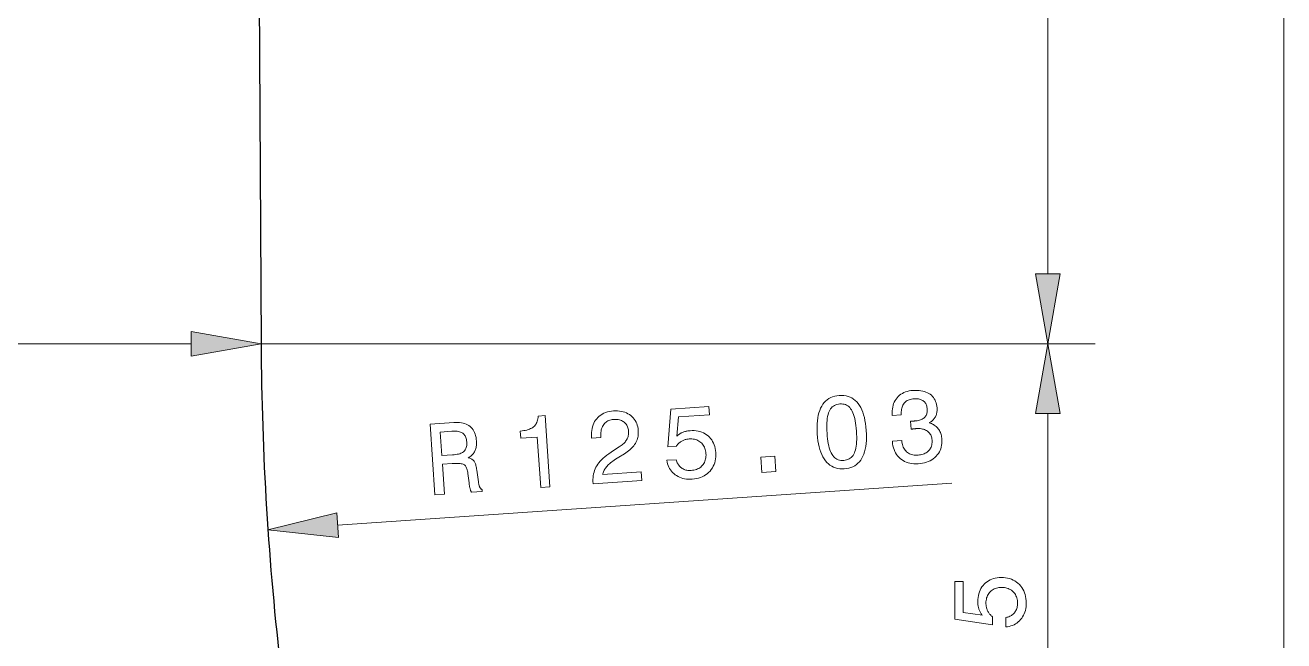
# Model space of a CAD drawing. Extents: x 0 to 297, y 0 to 420.
# Drawn here: x 152.4 to 205.6, y 182.2 to 208.2 of the extents above; entities that cross this region are included whole.
import ezdxf

# ---------------------------------------------------------------- set-up
doc = ezdxf.new("R2010")
doc.units = 0

msp = doc.modelspace()

# ---------------------------------------------------------------- linework, layer by layer
at = {"color": 7, "lineweight": 13}
for p, q in [((205.626, 124.712), (205.626, 326.904)), ((195.644, 197.712), (195.644, 238.904)), ((131.805, 194.758), (159.396, 194.758)), ((162.35, 194.758), (197.642, 194.758)), ((162.35, 194.758), (197.644, 194.758)), ((165.588, 187.092), (191.584, 188.87))]:
    msp.add_line(p, q, dxfattribs=at)
at = {"color": 7, "lineweight": 30}
msp.add_line((162.1, 241.858), (162.35, 194.758), dxfattribs=at)
at = {"color": 7, "lineweight": 13, "ltscale": 0.477279}
msp.add_line((195.642, 172.712), (195.642, 191.804), dxfattribs=at)
at = {"color": 7, "lineweight": 13}
for points in [[(195.123, 197.712), (195.644, 194.758), (196.165, 197.712)], [(159.396, 194.237), (162.35, 194.758), (159.396, 195.279)], [(196.163, 191.804), (195.642, 194.758), (195.121, 191.804)], [(185.885, 190.949), (185.877, 191.097), (185.876, 191.239), (185.88, 191.373), (185.89, 191.501), (185.905, 191.622), (185.927, 191.736), (185.954, 191.843), (185.987, 191.943), (186.026, 192.036), (186.071, 192.123), (186.121, 192.202), (186.177, 192.273), (186.238, 192.337), (186.304, 192.394), (186.376, 192.442), (186.453, 192.483), (186.536, 192.517), (186.623, 192.543), (186.717, 192.561), (186.815, 192.572), (186.915, 192.575), (187.011, 192.569), (187.102, 192.556), (187.189, 192.534), (187.271, 192.504), (187.349, 192.466), (187.422, 192.42), (187.491, 192.365), (187.555, 192.302), (187.615, 192.231), (187.671, 192.152), (187.721, 192.066), (187.767, 191.971), (187.809, 191.869), (187.845, 191.758), (187.877, 191.64), (187.904, 191.515), (187.926, 191.381), (187.944, 191.24), (187.956, 191.09), (187.964, 190.941), (187.966, 190.799), (187.962, 190.664), (187.952, 190.536), (187.937, 190.416), (187.916, 190.302), (187.889, 190.195), (187.856, 190.096), (187.818, 190.003), (187.774, 189.918), (187.724, 189.84), (187.668, 189.769), (187.608, 189.706), (187.541, 189.65), (187.469, 189.602), (187.392, 189.562), (187.309, 189.528), (187.221, 189.503), (187.127, 189.484), (187.027, 189.474), (186.928, 189.471), (186.833, 189.476), (186.743, 189.49), (186.656, 189.512), (186.574, 189.542), (186.496, 189.58), (186.423, 189.626), (186.354, 189.681), (186.289, 189.743), (186.229, 189.814), (186.173, 189.893), (186.121, 189.98), (186.075, 190.074), (186.033, 190.176), (185.997, 190.285), (185.965, 190.403), (185.937, 190.528), (185.915, 190.66), (185.897, 190.801)], [(189.063, 190.642), (189.46, 190.669), (189.467, 190.608), (189.477, 190.549), (189.491, 190.494), (189.507, 190.442), (189.526, 190.392), (189.548, 190.346), (189.573, 190.303), (189.602, 190.263), (189.633, 190.226), (189.667, 190.192), (189.704, 190.161), (189.744, 190.135), (189.786, 190.111), (189.83, 190.092), (189.877, 190.076), (189.926, 190.063), (189.978, 190.055), (190.032, 190.05), (190.088, 190.048), (190.147, 190.051), (190.205, 190.056), (190.259, 190.065), (190.312, 190.076), (190.361, 190.091), (190.408, 190.108), (190.451, 190.128), (190.493, 190.152), (190.531, 190.178), (190.567, 190.208), (190.6, 190.24), (190.63, 190.275), (190.656, 190.312), (190.679, 190.351), (190.699, 190.392), (190.714, 190.436), (190.726, 190.481), (190.735, 190.529), (190.74, 190.579), (190.742, 190.631), (190.74, 190.685), (190.735, 190.734), (190.727, 190.78), (190.715, 190.824), (190.701, 190.866), (190.683, 190.905), (190.662, 190.941), (190.638, 190.976), (190.61, 191.007), (190.58, 191.037), (190.546, 191.064), (190.509, 191.088), (190.47, 191.109), (190.428, 191.127), (190.384, 191.142), (190.338, 191.155), (190.288, 191.164), (190.237, 191.17), (190.182, 191.174), (190.126, 191.174), (190.066, 191.171), (190.058, 191.171), (190.049, 191.17), (190.041, 191.169), (190.032, 191.169), (190.023, 191.168), (190.014, 191.167), (190.005, 191.166), (189.996, 191.165), (189.987, 191.164), (189.978, 191.163), (189.968, 191.162), (189.958, 191.161), (189.948, 191.16), (189.936, 191.158), (189.925, 191.157), (189.912, 191.155), (189.899, 191.154), (189.885, 191.152), (189.871, 191.15), (189.856, 191.149), (189.833, 191.487), (189.843, 191.487), (189.852, 191.488), (189.861, 191.488), (189.87, 191.488), (189.879, 191.488), (189.887, 191.489), (189.896, 191.489), (189.905, 191.489), (189.913, 191.49), (189.922, 191.49), (189.93, 191.49), (189.938, 191.491), (189.947, 191.491), (189.955, 191.492), (189.962, 191.492), (189.97, 191.492), (189.978, 191.493), (189.985, 191.493), (189.993, 191.494), (190, 191.494), (190.056, 191.499), (190.109, 191.506), (190.16, 191.516), (190.207, 191.527), (190.25, 191.54), (190.291, 191.556), (190.329, 191.573), (190.363, 191.593), (190.394, 191.615), (190.422, 191.638), (190.447, 191.664), (190.469, 191.692), (190.488, 191.723), (190.504, 191.756), (190.517, 191.79), (190.527, 191.827), (190.534, 191.867), (190.538, 191.908), (190.54, 191.952), (190.538, 191.998), (190.534, 192.042), (190.527, 192.084), (190.517, 192.124), (190.505, 192.162), (190.49, 192.197), (190.473, 192.23), (190.453, 192.26), (190.431, 192.288), (190.406, 192.314), (190.378, 192.338), (190.348, 192.359), (190.316, 192.378), (190.282, 192.394), (190.245, 192.407), (190.207, 192.418), (190.166, 192.426), (190.123, 192.432), (190.077, 192.435), (190.03, 192.435), (189.98, 192.433), (189.924, 192.428), (189.871, 192.419), (189.822, 192.408), (189.775, 192.393), (189.731, 192.376), (189.69, 192.355), (189.652, 192.331), (189.617, 192.304), (189.586, 192.275), (189.557, 192.242), (189.531, 192.206), (189.508, 192.167), (189.489, 192.126), (189.472, 192.081), (189.459, 192.034), (189.449, 191.984), (189.442, 191.931), (189.439, 191.876), (189.438, 191.817), (189.441, 191.756), (189.058, 191.73), (189.056, 191.759), (189.053, 191.846), (189.055, 191.929), (189.062, 192.009), (189.075, 192.085), (189.093, 192.159), (189.116, 192.229), (189.145, 192.296), (189.179, 192.36), (189.219, 192.42), (189.264, 192.477), (189.313, 192.53), (189.367, 192.579), (189.424, 192.622), (189.485, 192.66), (189.55, 192.693), (189.619, 192.722), (189.692, 192.745), (189.769, 192.763), (189.85, 192.777), (189.935, 192.785), (190.024, 192.789), (190.11, 192.789), (190.193, 192.784), (190.271, 192.774), (190.345, 192.76), (190.416, 192.741), (190.483, 192.718), (190.546, 192.69), (190.605, 192.658), (190.66, 192.621), (190.711, 192.581), (190.757, 192.536), (190.799, 192.488), (190.835, 192.436), (190.867, 192.38), (190.894, 192.32), (190.916, 192.257), (190.933, 192.19), (190.945, 192.12), (190.953, 192.046), (190.955, 192.003), (190.955, 191.961), (190.953, 191.921), (190.949, 191.881), (190.943, 191.843), (190.935, 191.806), (190.925, 191.77), (190.913, 191.735), (190.899, 191.701), (190.883, 191.669), (190.865, 191.637), (190.845, 191.607), (190.823, 191.579), (190.799, 191.552), (190.773, 191.526), (190.746, 191.501), (190.716, 191.478), (190.685, 191.456), (190.651, 191.435), (190.616, 191.416), (190.664, 191.401), (190.711, 191.383), (190.755, 191.363), (190.797, 191.341), (190.836, 191.317), (190.874, 191.291), (190.909, 191.263), (190.942, 191.233), (190.973, 191.2), (191.002, 191.166), (191.028, 191.129), (191.052, 191.09), (191.074, 191.05), (191.093, 191.007), (191.11, 190.963), (191.124, 190.917), (191.136, 190.869), (191.146, 190.819), (191.153, 190.767), (191.158, 190.713), (191.161, 190.629), (191.158, 190.547), (191.148, 190.468), (191.133, 190.393), (191.111, 190.32), (191.083, 190.25), (191.05, 190.183), (191.01, 190.12), (190.963, 190.059), (190.911, 190.001), (190.854, 189.948), (190.792, 189.899), (190.726, 189.855), (190.656, 189.816), (190.582, 189.782), (190.503, 189.753), (190.42, 189.729), (190.333, 189.71), (190.242, 189.696), (190.147, 189.687), (190.056, 189.684), (189.968, 189.686), (189.884, 189.694), (189.803, 189.707), (189.726, 189.726), (189.652, 189.751), (189.581, 189.782), (189.514, 189.818), (189.45, 189.86), (189.39, 189.908), (189.334, 189.96), (189.283, 190.017), (189.237, 190.077), (189.197, 190.142), (189.161, 190.21), (189.132, 190.283), (189.107, 190.359), (189.088, 190.44), (189.074, 190.524), (189.065, 190.613)], [(176.4, 188.833), (176.399, 188.846), (176.395, 188.934), (176.395, 189.018), (176.4, 189.1), (176.409, 189.18), (176.423, 189.257), (176.44, 189.331), (176.462, 189.403), (176.489, 189.472), (176.519, 189.538), (176.554, 189.602), (176.595, 189.664), (176.642, 189.727), (176.696, 189.79), (176.756, 189.854), (176.823, 189.918), (176.897, 189.982), (176.977, 190.047), (177.064, 190.112), (177.158, 190.177), (177.259, 190.243), (177.504, 190.399), (177.546, 190.427), (177.587, 190.456), (177.625, 190.485), (177.66, 190.514), (177.693, 190.544), (177.723, 190.574), (177.751, 190.605), (177.776, 190.636), (177.799, 190.668), (177.819, 190.7), (177.837, 190.733), (177.852, 190.767), (177.866, 190.802), (177.877, 190.837), (177.886, 190.874), (177.893, 190.911), (177.898, 190.95), (177.901, 190.989), (177.901, 191.029), (177.899, 191.07), (177.894, 191.117), (177.886, 191.161), (177.875, 191.204), (177.861, 191.244), (177.844, 191.282), (177.823, 191.319), (177.8, 191.353), (177.773, 191.385), (177.743, 191.415), (177.71, 191.443), (177.674, 191.468), (177.637, 191.491), (177.597, 191.51), (177.556, 191.526), (177.512, 191.54), (177.466, 191.55), (177.419, 191.557), (177.369, 191.561), (177.317, 191.562), (177.264, 191.559), (177.211, 191.554), (177.16, 191.545), (177.112, 191.532), (177.067, 191.516), (177.024, 191.496), (176.984, 191.473), (176.946, 191.447), (176.911, 191.416), (176.878, 191.382), (176.848, 191.345), (176.821, 191.305), (176.797, 191.262), (176.777, 191.216), (176.76, 191.168), (176.746, 191.117), (176.735, 191.064), (176.728, 191.008), (176.724, 190.95), (176.724, 190.889), (176.726, 190.825), (176.729, 190.79), (176.338, 190.763), (176.333, 190.824), (176.33, 190.917), (176.332, 191.006), (176.339, 191.092), (176.353, 191.174), (176.372, 191.252), (176.396, 191.327), (176.427, 191.399), (176.462, 191.467), (176.504, 191.531), (176.551, 191.592), (176.603, 191.648), (176.66, 191.699), (176.72, 191.745), (176.785, 191.786), (176.854, 191.821), (176.927, 191.851), (177.005, 191.876), (177.086, 191.895), (177.172, 191.91), (177.262, 191.919), (177.349, 191.922), (177.433, 191.92), (177.514, 191.913), (177.591, 191.901), (177.666, 191.884), (177.737, 191.862), (177.806, 191.835), (177.871, 191.802), (177.934, 191.764), (177.993, 191.721), (178.048, 191.674), (178.098, 191.623), (178.143, 191.569), (178.183, 191.512), (178.217, 191.451), (178.246, 191.386), (178.27, 191.318), (178.288, 191.247), (178.302, 191.172), (178.31, 191.094), (178.312, 191.033), (178.312, 190.973), (178.308, 190.915), (178.3, 190.857), (178.29, 190.801), (178.276, 190.747), (178.258, 190.694), (178.238, 190.642), (178.214, 190.591), (178.187, 190.542), (178.156, 190.493), (178.122, 190.446), (178.085, 190.4), (178.044, 190.355), (178, 190.311), (177.952, 190.268), (177.901, 190.226), (177.846, 190.185), (177.788, 190.145), (177.726, 190.105), (177.483, 189.96), (177.415, 189.918), (177.352, 189.877), (177.293, 189.837), (177.237, 189.798), (177.186, 189.761), (177.139, 189.724), (177.095, 189.688), (177.056, 189.653), (177.021, 189.619), (176.99, 189.586), (176.961, 189.553), (176.935, 189.52), (176.912, 189.486), (176.89, 189.452), (176.87, 189.417), (176.853, 189.381), (176.838, 189.345), (176.825, 189.308), (176.814, 189.271), (176.806, 189.233), (178.429, 189.344), (178.455, 188.974)], [(179.52, 189.831), (179.92, 189.858), (179.931, 189.813), (179.945, 189.77), (179.961, 189.73), (179.98, 189.691), (180.001, 189.655), (180.024, 189.621), (180.049, 189.589), (180.077, 189.559), (180.107, 189.532), (180.139, 189.507), (180.174, 189.484), (180.21, 189.464), (180.247, 189.447), (180.286, 189.432), (180.327, 189.42), (180.369, 189.411), (180.413, 189.405), (180.458, 189.402), (180.505, 189.401), (180.553, 189.403), (180.612, 189.409), (180.668, 189.418), (180.722, 189.431), (180.773, 189.447), (180.822, 189.467), (180.867, 189.49), (180.911, 189.517), (180.951, 189.548), (180.989, 189.582), (181.025, 189.619), (181.057, 189.659), (181.085, 189.701), (181.11, 189.745), (181.13, 189.792), (181.147, 189.84), (181.16, 189.891), (181.17, 189.943), (181.175, 189.998), (181.177, 190.054), (181.175, 190.113), (181.169, 190.173), (181.159, 190.23), (181.147, 190.284), (181.13, 190.335), (181.111, 190.384), (181.087, 190.43), (181.061, 190.473), (181.031, 190.514), (180.997, 190.552), (180.96, 190.587), (180.921, 190.618), (180.879, 190.646), (180.834, 190.671), (180.788, 190.691), (180.739, 190.708), (180.688, 190.721), (180.635, 190.73), (180.58, 190.735), (180.522, 190.737), (180.462, 190.734), (180.428, 190.731), (180.394, 190.727), (180.361, 190.721), (180.328, 190.714), (180.296, 190.705), (180.265, 190.696), (180.235, 190.685), (180.205, 190.672), (180.177, 190.658), (180.148, 190.643), (180.121, 190.627), (180.094, 190.609), (180.068, 190.59), (180.044, 190.569), (180.019, 190.548), (179.996, 190.525), (179.974, 190.5), (179.952, 190.475), (179.931, 190.448), (179.911, 190.42), (179.568, 190.396), (179.695, 191.998), (181.294, 192.108), (181.318, 191.754), (180.008, 191.665), (179.943, 190.851), (179.963, 190.871), (179.985, 190.89), (180.007, 190.908), (180.03, 190.926), (180.054, 190.942), (180.079, 190.958), (180.105, 190.973), (180.131, 190.987), (180.158, 191), (180.186, 191.012), (180.215, 191.024), (180.245, 191.034), (180.275, 191.044), (180.305, 191.052), (180.337, 191.06), (180.369, 191.066), (180.401, 191.072), (180.434, 191.077), (180.468, 191.081), (180.502, 191.083), (180.592, 191.087), (180.68, 191.085), (180.764, 191.077), (180.844, 191.063), (180.922, 191.044), (180.996, 191.018), (181.068, 190.988), (181.136, 190.951), (181.2, 190.909), (181.262, 190.861), (181.319, 190.808), (181.371, 190.751), (181.417, 190.691), (181.458, 190.627), (181.494, 190.559), (181.524, 190.487), (181.549, 190.412), (181.569, 190.333), (181.583, 190.25), (181.592, 190.163), (181.595, 190.07), (181.592, 189.981), (181.583, 189.894), (181.568, 189.811), (181.546, 189.731), (181.519, 189.654), (181.485, 189.581), (181.445, 189.51), (181.399, 189.443), (181.346, 189.379), (181.289, 189.319), (181.227, 189.265), (181.162, 189.216), (181.092, 189.174), (181.019, 189.136), (180.941, 189.104), (180.86, 189.078), (180.774, 189.058), (180.685, 189.043), (180.591, 189.034), (180.508, 189.03), (180.427, 189.032), (180.349, 189.039), (180.273, 189.05), (180.2, 189.067), (180.13, 189.088), (180.062, 189.115), (179.997, 189.146), (179.934, 189.183), (179.873, 189.224), (179.817, 189.27), (179.765, 189.319), (179.718, 189.371), (179.675, 189.427), (179.638, 189.486), (179.605, 189.548), (179.576, 189.614), (179.553, 189.683), (179.534, 189.755)], [(186.297, 190.977), (186.307, 190.857), (186.319, 190.743), (186.334, 190.637), (186.351, 190.537), (186.371, 190.444), (186.394, 190.358), (186.419, 190.279), (186.447, 190.206), (186.477, 190.141), (186.51, 190.082), (186.546, 190.029), (186.585, 189.983), (186.627, 189.943), (186.671, 189.908), (186.719, 189.88), (186.77, 189.857), (186.824, 189.841), (186.88, 189.83), (186.94, 189.826), (187.003, 189.827), (187.066, 189.834), (187.125, 189.847), (187.18, 189.865), (187.231, 189.888), (187.278, 189.917), (187.322, 189.952), (187.361, 189.991), (187.397, 190.037), (187.428, 190.087), (187.456, 190.143), (187.48, 190.205), (187.501, 190.274), (187.518, 190.35), (187.532, 190.431), (187.542, 190.52), (187.549, 190.615), (187.552, 190.717), (187.552, 190.825), (187.549, 190.94), (187.542, 191.062), (187.532, 191.184), (187.52, 191.299), (187.505, 191.406), (187.488, 191.507), (187.468, 191.601), (187.446, 191.687), (187.421, 191.767), (187.394, 191.839), (187.364, 191.904), (187.332, 191.963), (187.296, 192.014), (187.258, 192.06), (187.217, 192.1), (187.172, 192.134), (187.125, 192.162), (187.074, 192.185), (187.02, 192.201), (186.963, 192.211), (186.903, 192.216), (186.84, 192.214), (186.777, 192.207), (186.719, 192.195), (186.664, 192.176), (186.613, 192.153), (186.566, 192.123), (186.522, 192.089), (186.482, 192.049), (186.447, 192.003), (186.415, 191.952), (186.386, 191.895), (186.362, 191.832), (186.341, 191.763), (186.323, 191.687), (186.309, 191.605), (186.298, 191.517), (186.291, 191.422), (186.287, 191.32), (186.287, 191.212), (186.29, 191.098)], [(169.708, 188.376), (169.504, 191.365), (170.503, 191.433), (170.589, 191.437), (170.672, 191.436), (170.751, 191.43), (170.825, 191.42), (170.896, 191.405), (170.963, 191.386), (171.026, 191.362), (171.085, 191.333), (171.14, 191.299), (171.191, 191.261), (171.238, 191.219), (171.281, 191.172), (171.319, 191.121), (171.353, 191.065), (171.383, 191.006), (171.408, 190.942), (171.429, 190.874), (171.446, 190.801), (171.458, 190.724), (171.466, 190.643), (171.468, 190.594), (171.468, 190.547), (171.466, 190.502), (171.462, 190.457), (171.456, 190.414), (171.448, 190.372), (171.438, 190.332), (171.425, 190.293), (171.411, 190.256), (171.394, 190.22), (171.376, 190.185), (171.355, 190.152), (171.332, 190.12), (171.308, 190.09), (171.281, 190.061), (171.252, 190.033), (171.221, 190.008), (171.188, 189.983), (171.154, 189.96), (171.117, 189.939), (171.149, 189.93), (171.18, 189.92), (171.209, 189.909), (171.237, 189.897), (171.262, 189.883), (171.286, 189.868), (171.308, 189.851), (171.328, 189.833), (171.347, 189.814), (171.363, 189.794), (171.379, 189.771), (171.393, 189.745), (171.407, 189.715), (171.42, 189.682), (171.432, 189.646), (171.443, 189.606), (171.454, 189.562), (171.463, 189.516), (171.472, 189.466), (171.48, 189.412), (171.545, 188.928), (171.549, 188.898), (171.554, 188.869), (171.559, 188.842), (171.564, 188.816), (171.57, 188.793), (171.575, 188.771), (171.581, 188.75), (171.588, 188.732), (171.594, 188.715), (171.601, 188.7), (171.608, 188.686), (171.616, 188.673), (171.624, 188.66), (171.633, 188.648), (171.643, 188.638), (171.653, 188.627), (171.664, 188.618), (171.676, 188.609), (171.688, 188.602), (171.701, 188.595), (171.707, 188.513), (171.254, 188.482), (171.248, 188.491), (171.242, 188.502), (171.235, 188.514), (171.229, 188.527), (171.223, 188.54), (171.218, 188.555), (171.212, 188.571), (171.207, 188.587), (171.201, 188.605), (171.196, 188.623), (171.191, 188.643), (171.186, 188.664), (171.181, 188.687), (171.176, 188.711), (171.171, 188.736), (171.167, 188.762), (171.162, 188.79), (171.158, 188.82), (171.153, 188.85), (171.149, 188.882), (171.101, 189.268), (171.093, 189.324), (171.084, 189.376), (171.073, 189.424), (171.06, 189.467), (171.046, 189.506), (171.031, 189.542), (171.014, 189.573), (170.996, 189.599), (170.976, 189.622), (170.955, 189.64), (170.93, 189.655), (170.899, 189.668), (170.862, 189.679), (170.819, 189.688), (170.77, 189.694), (170.715, 189.698), (170.653, 189.7), (170.585, 189.7), (170.512, 189.698), (170.432, 189.693), (170.022, 189.665), (170.108, 188.403)], [(174.183, 188.682), (174.037, 190.81), (173.339, 190.763), (173.318, 191.068), (173.393, 191.075), (173.464, 191.085), (173.53, 191.098), (173.593, 191.112), (173.651, 191.129), (173.705, 191.148), (173.755, 191.17), (173.801, 191.194), (173.843, 191.22), (173.881, 191.249), (173.914, 191.28), (173.945, 191.314), (173.973, 191.352), (173.997, 191.392), (174.018, 191.436), (174.036, 191.483), (174.051, 191.532), (174.062, 191.585), (174.071, 191.641), (174.076, 191.701), (174.368, 191.721), (174.574, 188.709)], [(170.417, 191.059), (169.929, 191.026), (169.997, 190.031), (170.457, 190.063), (170.525, 190.068), (170.589, 190.076), (170.648, 190.086), (170.703, 190.098), (170.754, 190.112), (170.8, 190.128), (170.841, 190.146), (170.878, 190.166), (170.911, 190.188), (170.939, 190.212), (170.964, 190.238), (170.986, 190.268), (171.005, 190.3), (171.02, 190.335), (171.033, 190.373), (171.043, 190.414), (171.05, 190.458), (171.053, 190.504), (171.054, 190.554), (171.052, 190.606), (171.047, 190.658), (171.04, 190.706), (171.03, 190.751), (171.017, 190.793), (171.002, 190.831), (170.985, 190.867), (170.965, 190.899), (170.942, 190.928), (170.917, 190.954), (170.889, 190.977), (170.859, 190.996), (170.824, 191.014), (170.786, 191.028), (170.744, 191.04), (170.699, 191.05), (170.65, 191.057), (170.597, 191.061), (170.541, 191.063), (170.48, 191.063)], [(183.534, 189.321), (183.49, 189.963), (184.086, 190.004), (184.129, 189.362)], [(165.552, 187.611), (162.64, 186.89), (165.623, 186.572)], [(193.86, 182.787), (193.86, 183.187), (193.905, 183.196), (193.949, 183.206), (193.991, 183.22), (194.03, 183.236), (194.068, 183.254), (194.104, 183.275), (194.137, 183.298), (194.169, 183.323), (194.198, 183.352), (194.225, 183.382), (194.25, 183.415), (194.273, 183.449), (194.293, 183.486), (194.31, 183.523), (194.324, 183.563), (194.336, 183.605), (194.345, 183.648), (194.352, 183.693), (194.356, 183.74), (194.357, 183.788), (194.355, 183.847), (194.35, 183.904), (194.341, 183.958), (194.328, 184.01), (194.311, 184.06), (194.291, 184.107), (194.267, 184.152), (194.24, 184.195), (194.209, 184.235), (194.174, 184.273), (194.136, 184.308), (194.096, 184.339), (194.053, 184.366), (194.008, 184.39), (193.961, 184.41), (193.912, 184.427), (193.86, 184.44), (193.806, 184.449), (193.75, 184.454), (193.691, 184.456), (193.631, 184.454), (193.574, 184.449), (193.519, 184.44), (193.466, 184.427), (193.416, 184.411), (193.369, 184.391), (193.324, 184.367), (193.281, 184.34), (193.241, 184.309), (193.204, 184.275), (193.17, 184.237), (193.139, 184.197), (193.112, 184.155), (193.088, 184.11), (193.068, 184.063), (193.052, 184.013), (193.039, 183.96), (193.03, 183.905), (193.024, 183.848), (193.023, 183.788), (193.023, 183.753), (193.025, 183.719), (193.029, 183.686), (193.034, 183.653), (193.04, 183.621), (193.048, 183.589), (193.057, 183.558), (193.067, 183.528), (193.079, 183.498), (193.092, 183.469), (193.107, 183.44), (193.123, 183.412), (193.14, 183.385), (193.159, 183.359), (193.179, 183.333), (193.2, 183.309), (193.223, 183.284), (193.247, 183.261), (193.272, 183.238), (193.299, 183.217), (193.299, 182.873), (191.709, 183.109), (191.709, 184.711), (192.063, 184.711), (192.063, 183.398), (192.871, 183.278), (192.852, 183.3), (192.835, 183.322), (192.818, 183.346), (192.802, 183.37), (192.787, 183.395), (192.773, 183.421), (192.76, 183.447), (192.748, 183.475), (192.737, 183.503), (192.726, 183.532), (192.717, 183.561), (192.709, 183.591), (192.701, 183.622), (192.695, 183.653), (192.689, 183.685), (192.685, 183.717), (192.681, 183.75), (192.679, 183.783), (192.677, 183.817), (192.677, 183.851), (192.68, 183.942), (192.688, 184.029), (192.702, 184.112), (192.721, 184.192), (192.745, 184.268), (192.776, 184.34), (192.811, 184.409), (192.852, 184.475), (192.899, 184.536), (192.951, 184.594), (193.008, 184.648), (193.067, 184.696), (193.131, 184.738), (193.198, 184.774), (193.268, 184.805), (193.341, 184.831), (193.418, 184.85), (193.499, 184.865), (193.583, 184.873), (193.67, 184.876), (193.763, 184.873), (193.852, 184.864), (193.937, 184.849), (194.019, 184.828), (194.097, 184.801), (194.172, 184.768), (194.243, 184.73), (194.311, 184.685), (194.375, 184.634), (194.435, 184.577), (194.491, 184.516), (194.541, 184.451), (194.585, 184.382), (194.623, 184.31), (194.655, 184.234), (194.681, 184.155), (194.702, 184.072), (194.716, 183.985), (194.725, 183.895), (194.728, 183.801), (194.726, 183.717), (194.719, 183.637), (194.707, 183.559), (194.69, 183.485), (194.668, 183.413), (194.642, 183.344), (194.611, 183.278), (194.575, 183.215), (194.534, 183.155), (194.489, 183.098), (194.44, 183.044), (194.387, 182.996), (194.332, 182.952), (194.273, 182.914), (194.212, 182.88), (194.148, 182.851), (194.08, 182.828), (194.01, 182.809), (193.936, 182.795)]]:
    msp.add_lwpolyline(points, close=True, dxfattribs=at)
at = {"color": 7, "lineweight": 30}
msp.add_arc((287.383, 195.422), 125.034, 180.30412, 186.69792, dxfattribs=at)
at = {"color": 7, "lineweight": 13}
for points in [[(195.123, 197.712), (195.644, 194.758), (195.123, 197.712), (196.165, 197.712)], [(159.396, 194.237), (162.35, 194.758), (159.396, 194.237), (159.396, 195.279)], [(196.163, 191.804), (195.642, 194.758), (196.163, 191.804), (195.121, 191.804)], [(165.552, 187.611), (162.64, 186.89), (165.552, 187.611), (165.623, 186.572)]]:
    msp.add_solid(points, dxfattribs=at)

doc.saveas('drawing.dxf')
